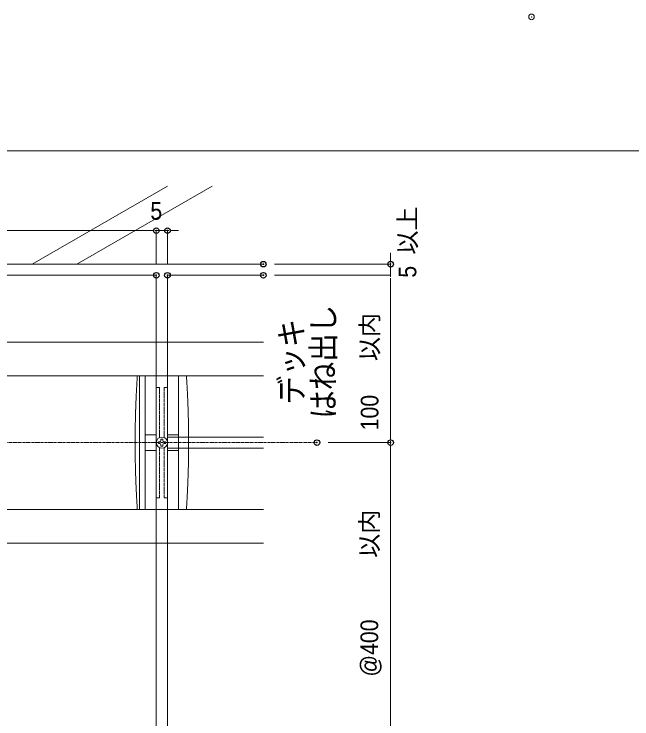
# Model space of a CAD drawing. Units: millimetres, scale not verified. Extents: x -4750 to 4750, y -3000 to 3000.
# Drawn here: x -1732 to -1455, y 1177.8 to 1493.7 of the extents above; entities that cross this region are included whole.
import ezdxf
from ezdxf.enums import TextEntityAlignment as Align

# ---------------------------------------------------------------- set-up
doc = ezdxf.new("R2010")
doc.units = ezdxf.units.MM
doc.header["$LTSCALE"] = 5
doc.header["$PDMODE"] = 32
doc.header["$PDSIZE"] = 2.5
for name, pattern in [('CHAIN1', [8, 5, -1, 1, -1]), ('DASHED1', [1.8, 1.2, -0.6]), ('LONG_DASHED1', [7, 6, -1])]:
    doc.linetypes.add(name, pattern=pattern)
for name, color, linetype, lineweight in [('0-0_デッキ', 7, 'Continuous', 9), ('0-2_根太', 7, 'Continuous', 9), ('0-3_一般', 7, 'Continuous', 9), ('0-4_0', 7, 'Continuous', 9), ('0-5_図枠', 7, 'Continuous', 9), ('0-7_寸法', 7, 'Continuous', 9), ('0-A_WQCS', 7, 'Continuous', 9)]:
    doc.layers.add(name, color=color, linetype=linetype, lineweight=lineweight)
doc.layers.add('0-9_Defpoints', color=7, linetype='Continuous')
doc.styles.add('Osaka', font='')
doc.styles.add('ＭＳ ゴシック', font='')
doc.styles.get('Osaka').set_extended_font_data('Osaka')
doc.styles.get('ＭＳ ゴシック').set_extended_font_data('MS Gothic')

# ---------------------------------------------------------------- blocks, each defined once
blk = doc.blocks.new('_DOT')
at = {"layer": '0-4_0'}
for p, q in [((-10, 0), (-20, 0)), ((-5, 0), (5, 0))]:
    blk.add_line(p, q, dxfattribs=at)
blk = doc.blocks.new('グループ-236-1')
at = {"layer": '0-2_根太', "linetype": 'DASHED1'}
for p, q in [((-13647.2, 8386.8), (-3005.1, 8386.8)), ((-13647.2, 8086.8), (-3005.1, 8086.8)), ((-13647.2, 6886.8), (-3005.1, 6886.8)), ((-13647.2, 6586.8), (-3005.1, 6586.8))]:
    blk.add_line(p, q, dxfattribs=at)
at = {"layer": '0-2_根太', "linetype": 'CHAIN1'}
blk.add_line((-19524.5, 7486.8), (-2524.5, 7486.8), dxfattribs=at)
blk = doc.blocks.new('グループ-25-1')
at = {"layer": '0-A_WQCS'}
blk.add_line((8, -19.6), (8, -31.2), dxfattribs=at)
for points in [[(-19.6, -8), (-31.2, -8), (-31.2, 8), (-19.6, 8)], [(-8, 19.6), (-8, 31.3), (8, 31.3), (8, 19.6)], [(19.6, 8), (31.3, 8), (31.3, -8), (19.6, -8)], [(8, -31.2), (-8, -31.2), (-8, -19.6)]]:
    blk.add_lwpolyline(points, dxfattribs=at)
blk.add_circle((0, 0), 50, dxfattribs=at)
for centre, start, end in [((-19.6, 19.6), 270, 0), ((19.6, 19.6), 180, 270), ((-19.6, -19.6), 0, 90), ((19.6, -19.6), 90, 180)]:
    blk.add_arc(centre, 11.6, start, end, dxfattribs=at)
blk = doc.blocks.new('グループ-26-1')
at = {"layer": '0-A_WQCS'}
blk.add_blockref('グループ-25-1', (0, 0), dxfattribs=at)
blk = doc.blocks.new('グループ-27-1')
at = {"layer": '0-A_WQCS', "linetype": 'DASHED1'}
for p, q in [((220, 600), (-220, 600)), ((-200, 596.7), (-200, -596.7)), ((-149.8, 600), (-149.8, -600)), ((149.8, -600), (149.8, 600)), ((-49.8, 70), (-149.8, 70)), ((49.8, 70), (149.8, 70)), ((-49.8, -70), (-149.8, -70)), ((49.8, -70), (149.8, -70)), ((220, -600), (-220, -600))]:
    blk.add_line(p, q, dxfattribs=at)
at = {"layer": '0-A_WQCS', "linetype": 'LONG_DASHED1'}
for p, q in [((-49.8, 600), (-49.8, 14.9)), ((49.8, 14.9), (49.8, 600)), ((-49.8, 494.2), (-20, 494.2)), ((-20, 48), (-20, 494.2)), ((20, 494.2), (20, 48)), ((20, 494.2), (49.8, 494.2)), ((-49.8, -14.9), (-49.8, -600)), ((-20, -494.2), (-20, -48)), ((20, -48), (20, -494.2)), ((49.8, -600), (49.8, -14.9)), ((-20, -494.2), (-49.8, -494.2)), ((49.8, -494.2), (20, -494.2))]:
    blk.add_line(p, q, dxfattribs=at)
at = {"layer": '0-A_WQCS'}
for p, q in [((-49.8, 600), (50.2, 600)), ((50.2, -600), (-49.8, -600))]:
    blk.add_line(p, q, dxfattribs=at)
at = {"layer": '0-A_WQCS', "linetype": 'DASHED1'}
for centre, start, end in [((8770, 0), 176.1817, 183.8183), ((-8770, 0), 0, 3.8183), ((-8770, 0), 356.1817, 0)]:
    blk.add_arc(centre, 9010, start, end, dxfattribs=at)
at = {"layer": '0-A_WQCS'}
blk.add_blockref('グループ-26-1', (0, 0), dxfattribs=at)
blk = doc.blocks.new('グループ-28-1')
at = {"layer": '0-A_WQCS'}
blk.add_blockref('グループ-27-1', (0, 0), dxfattribs=at)
blk = doc.blocks.new('WQCS2016平')
at = {"layer": '0-A_WQCS'}
blk.add_blockref('グループ-28-1', (0, 0), dxfattribs=at)

msp = doc.modelspace()

# ---------------------------------------------------------------- linework, layer by layer
at = {"layer": '0-0_デッキ'}
for p, q in [((-1813.248, 1376.655), (-1668.248, 1376.655)), ((-1668.248, 811.655), (-1668.248, 1376.655)), ((-1663.248, 894.155), (-1663.248, 1376.655)), ((-1663.248, 1376.655), (-1620.253, 1376.655)), ((-1620.253, 1304.155), (-1663.248, 1304.155)), ((-1663.248, 1299.155), (-1620.253, 1299.155))]:
    msp.add_line(p, q, dxfattribs=at)
at = {"layer": '0-3_一般', "color": 134}
for p, q in [((-1663.234, 1416.655), (-1723.856, 1381.655)), ((-1643.234, 1416.655), (-1703.856, 1381.655))]:
    msp.add_line(p, q, dxfattribs=at)
at = {"layer": '0-3_一般'}
msp.add_line((-1620.253, 1381.655), (-2150.253, 1381.655), dxfattribs=at)
at = {"layer": '0-5_図枠'}
msp.add_lwpolyline([(-2500, 1432.499), (-500, 1432.499), (-500, 132.499), (-2500, 132.499)], close=True, dxfattribs=at)
msp.add_point((-1500, 1492.472), dxfattribs=at)
at = {"layer": '0-7_寸法'}
for p, q in [((-1810.745, 1396.655), (-1670.752, 1396.655)), ((-1670.752, 1396.655), (-1673.256, 1396.655)), ((-1668.248, 1381.655), (-1668.248, 1396.655)), ((-1668.248, 1381.655), (-1668.248, 1396.655)), ((-1668.248, 1396.655), (-1663.248, 1396.655)), ((-1663.248, 1381.655), (-1663.248, 1396.655)), ((-1660.745, 1396.655), (-1658.241, 1396.655)), ((-1563.191, 1384.159), (-1563.191, 1386.662)), ((-1615.253, 1381.655), (-1563.191, 1381.655)), ((-1563.191, 1376.655), (-1563.191, 1381.655)), ((-1615.253, 1376.655), (-1563.191, 1376.655)), ((-1615.253, 1376.655), (-1563.191, 1376.655)), ((-1563.191, 1374.151), (-1563.191, 1371.647)), ((-1563.191, 1374.151), (-1563.191, 1304.159)), ((-1591.228, 1301.655), (-1563.191, 1301.655)), ((-1591.228, 1301.655), (-1563.191, 1301.655)), ((-1563.191, 1104.159), (-1563.191, 1299.151))]:
    msp.add_line(p, q, dxfattribs=at)
at = {"layer": '0-9_Defpoints'}
for p in [(-1668.248, 1396.655), (-1663.248, 1396.655), (-1620.253, 1381.655), (-1563.191, 1381.655), (-1668.248, 1376.655), (-1663.248, 1376.655), (-1620.253, 1376.655), (-1596.228, 1301.655), (-1563.191, 1301.655)]:
    msp.add_point(p, dxfattribs=at)

# ---------------------------------------------------------------- block references
at = {"layer": '0-2_根太', "xscale": 0.05, "yscale": 0.05}
msp.add_blockref('グループ-236-1', (-1470, 927.316), dxfattribs=at)
at = {"layer": '0-7_寸法', "xscale": 0.1251862, "yscale": 0.1251862}
msp.add_blockref('_DOT', (-1668.248, 1396.655), dxfattribs=at)
msp.add_blockref('_DOT', (-1668.248, 1396.655), dxfattribs=at)
for p, rotation in [((-1663.248, 1396.655), 180), ((-1563.191, 1381.655), 270), ((-1563.191, 1376.655), 90), ((-1563.191, 1376.655), 90), ((-1563.191, 1301.655), 270), ((-1563.191, 1301.655), 90)]:
    msp.add_blockref('_DOT', p, dxfattribs=dict(at, rotation=rotation))
at = {"layer": '0-A_WQCS', "xscale": 0.05, "yscale": 0.05}
msp.add_blockref('WQCS2016平', (-1665.748, 1301.655), dxfattribs=at)

# ---------------------------------------------------------------- texts
at = {"layer": '0-7_寸法', "style": 'Osaka', "width": 0.9}
msp.add_text('5', height=7.918, dxfattribs=at).set_placement((-1670.919, 1399.155), align=Align.BOTTOM_LEFT)
at = {"layer": '0-7_寸法', "style": 'Osaka'}
for s, p in [('以上', (-1549.292, 1385.906)), ('以内', (-1566.277, 1338.185)), ('以内', (-1566.4, 1249.998))]:
    msp.add_text(s, height=7.918, rotation=90, dxfattribs=at).set_placement(p, align=Align.BOTTOM_LEFT)
at = {"layer": '0-7_寸法', "width": 0.9}
for s, height, style, p in [('5', 7.918, 'Osaka', (-1549.292, 1375.565)), ('はね出し', 10.41, 'ＭＳ ゴシック', (-1585.054, 1312.331)), ('デッキ', 10.41, 'ＭＳ ゴシック', (-1599.293, 1318.783)), ('100', 7.918, 'Osaka', (-1566.277, 1307.16)), (' @400', 7.918, 'Osaka', (-1566.4, 1194.152))]:
    msp.add_text(s, height=height, rotation=90, dxfattribs=dict(at, style=style)).set_placement(p, align=Align.BOTTOM_LEFT)

doc.saveas('drawing.dxf')
